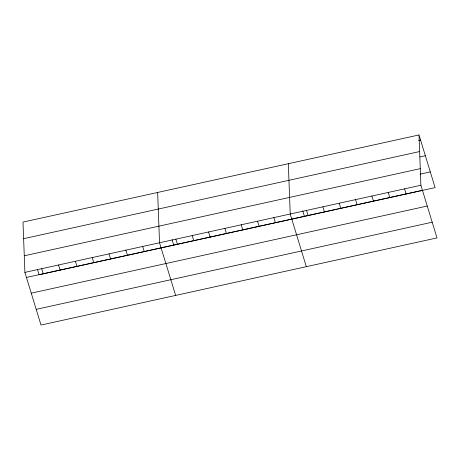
<?xml version="1.0" encoding="UTF-8"?>
<svg xmlns="http://www.w3.org/2000/svg" width="460" height="460" viewBox="0 0 460 460"><rect width="100%" height="100%" fill="white"/><g stroke="black" fill="none" stroke-linecap="round" stroke-linejoin="round"><path stroke-width="0.69" d="M419.002 134.952L23 222.082L24.897 272.383L40.997 325.047L437 237.918L420.9 185.254L419.002 134.952L435.103 187.617L419.451 191.061M418.514 140.478L420.555 140.03M23.627 238.683L419.629 151.553M419.911 156.929L425.356 155.733M24.271 255.783L420.273 168.653M420.095 174.162L430.301 171.913M24.897 272.383L420.9 185.254M26.45 277.46L422.452 190.331M337.094 209.185L39.1 274.746L37.432 269.284M337.772 209.03L418.772 191.21M31.251 293.164L427.254 206.034M36.196 309.344L432.199 222.214M404.564 188.847L406.117 193.924M388.228 192.441L389.781 197.518M371.893 196.035L373.445 201.112M355.557 199.629L357.109 204.706M339.221 203.222L340.774 208.299M322.885 206.816L324.438 211.893M306.55 210.41L308.102 215.487M302.755 210.91L304.422 216.373M306.32 266.673L290.22 214.003L288.322 163.702M273.884 217.597L275.436 222.68M257.548 221.191L259.101 226.274M241.212 224.79L242.765 229.868M224.877 228.384L226.429 233.461M208.541 231.978L210.093 237.055M192.205 235.572L193.758 240.649M175.869 239.165L177.422 244.243M172.074 239.66L173.742 245.122M175.639 295.423L159.534 242.759L157.642 192.458M142.703 246.462L144.256 251.539M125.873 250.165L127.426 255.242M109.043 253.868L110.595 258.945M92.213 257.571L93.765 262.648M75.382 261.274L76.935 266.351M58.552 264.977L60.105 270.055M41.722 268.68L43.28 273.757"/></g></svg>
